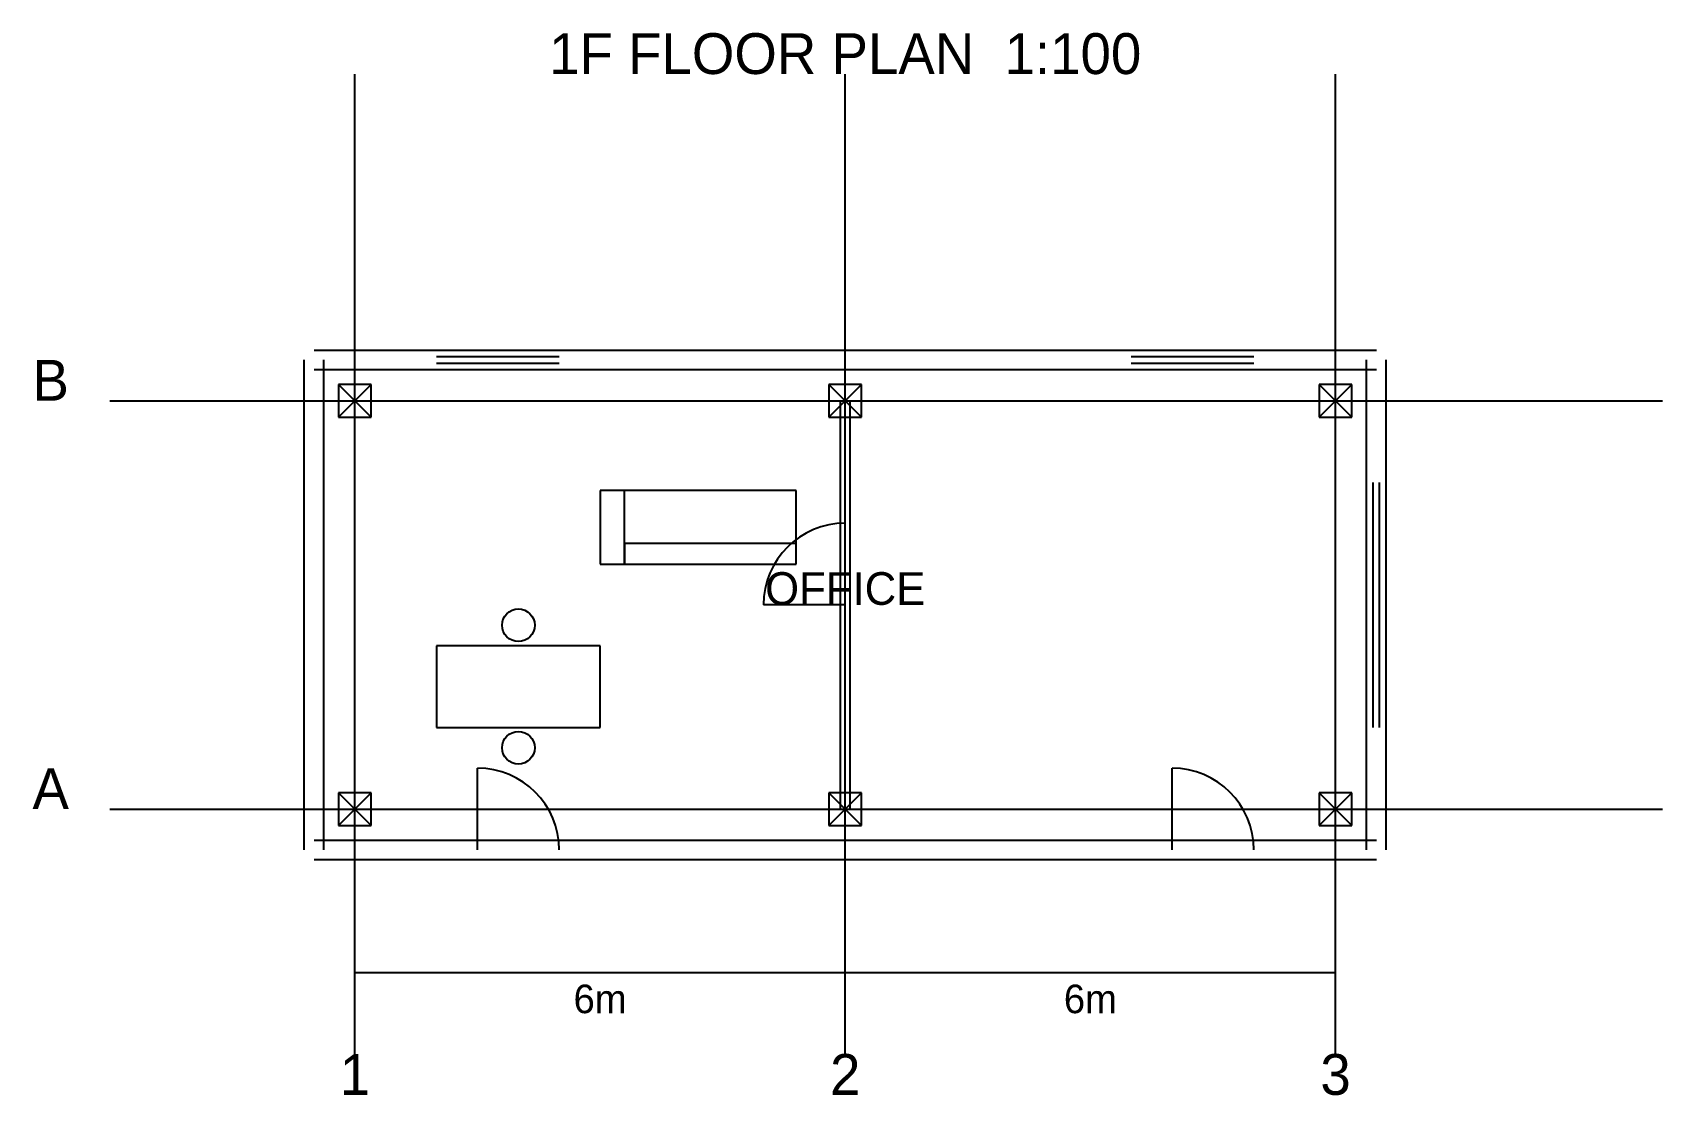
# Model space of a CAD drawing. Header units: metres. Extents: x -3.9 to 16, y -3.5 to 9.5.
import ezdxf
from ezdxf.enums import TextEntityAlignment as Align

# ---------------------------------------------------------------- set-up
doc = ezdxf.new("R2010")
doc.units = ezdxf.units.M
for name, color, linetype in [('BEAM', 3, 'CONTINUOUS'), ('COLUMN', 1, 'CONTINUOUS'), ('DIM', 5, 'CONTINUOUS'), ('DOOR', 3, 'CONTINUOUS'), ('FURN', 8, 'CONTINUOUS'), ('GRID', 5, 'CONTINUOUS'), ('ROOM', 4, 'CONTINUOUS'), ('WALL', 7, 'CONTINUOUS'), ('WINDOW', 4, 'CONTINUOUS')]:
    doc.layers.add(name, color=color, linetype=linetype)

msp = doc.modelspace()

# ---------------------------------------------------------------- linework, layer by layer
at = {"layer": 'BEAM'}
for p, q in [((0, 5), (6, 5)), ((0, 5), (6, 5)), ((0, 0), (0, 5)), ((0, 0), (0, 5)), ((6, 5), (12, 5)), ((6, 5), (12, 5)), ((6, 0), (6, 5)), ((6, 0), (6, 5)), ((12, 0), (12, 5)), ((12, 0), (12, 5)), ((0, 0), (6, 0)), ((0, 0), (6, 0)), ((6, 0), (12, 0)), ((6, 0), (12, 0))]:
    msp.add_line(p, q, dxfattribs=at)
at = {"layer": 'COLUMN'}
for p, q in [((0.2, 5.2), (-0.2, 5.2)), ((-0.2, 5.2), (-0.2, 4.8)), ((-0.2, 4.8), (0.2, 5.2)), ((0.2, 4.8), (-0.2, 5.2)), ((0.2, 4.8), (0.2, 5.2)), ((6.2, 5.2), (5.8, 5.2)), ((5.8, 5.2), (5.8, 4.8)), ((5.8, 4.8), (6.2, 5.2)), ((6.2, 4.8), (5.8, 5.2)), ((6.2, 4.8), (6.2, 5.2)), ((12.2, 5.2), (11.8, 5.2)), ((11.8, 5.2), (11.8, 4.8)), ((11.8, 4.8), (12.2, 5.2)), ((12.2, 4.8), (11.8, 5.2)), ((12.2, 4.8), (12.2, 5.2)), ((-0.2, 4.8), (0.2, 4.8)), ((5.8, 4.8), (6.2, 4.8)), ((11.8, 4.8), (12.2, 4.8)), ((0.2, 0.2), (-0.2, 0.2)), ((-0.2, 0.2), (-0.2, -0.2)), ((-0.2, -0.2), (0.2, 0.2)), ((0.2, -0.2), (-0.2, 0.2)), ((0.2, -0.2), (0.2, 0.2)), ((6.2, 0.2), (5.8, 0.2)), ((5.8, 0.2), (5.8, -0.2)), ((5.8, -0.2), (6.2, 0.2)), ((6.2, -0.2), (5.8, 0.2)), ((6.2, -0.2), (6.2, 0.2)), ((12.2, 0.2), (11.8, 0.2)), ((11.8, 0.2), (11.8, -0.2)), ((11.8, -0.2), (12.2, 0.2)), ((12.2, -0.2), (11.8, 0.2)), ((12.2, -0.2), (12.2, 0.2)), ((-0.2, -0.2), (0.2, -0.2)), ((5.8, -0.2), (6.2, -0.2)), ((11.8, -0.2), (12.2, -0.2))]:
    msp.add_line(p, q, dxfattribs=at)
at = {"layer": 'DIM'}
for p, q in [((0, -2), (6, -2)), ((6, -2), (12, -2))]:
    msp.add_line(p, q, dxfattribs=at)
at = {"layer": 'DOOR'}
for p, q in [((6, 2.5), (5, 2.5)), ((1.5, -0.5), (1.5, 0.5)), ((10, -0.5), (10, 0.5))]:
    msp.add_line(p, q, dxfattribs=at)
for centre, start, end in [((6, 2.5), 90, 180), ((1.5, -0.5), 0, 90), ((10, -0.5), 0, 90)]:
    msp.add_arc(centre, 1, start, end, dxfattribs=at)
at = {"layer": 'FURN'}
for p, q in [((5.4, 3.9), (3, 3.9)), ((3, 3.9), (3, 3)), ((3.3, 3.9), (3, 3.9)), ((3, 3.9), (3, 3)), ((3.3, 3), (3.3, 3.9)), ((5.4, 3), (5.4, 3.9)), ((5.4, 3.25), (3.3, 3.25)), ((3.3, 3.25), (3.3, 3)), ((5.4, 3), (5.4, 3.25)), ((3, 3), (5.4, 3)), ((3, 3), (3.3, 3)), ((3.3, 3), (5.4, 3)), ((3, 2), (1, 2)), ((1, 2), (1, 1)), ((3, 1), (3, 2)), ((1, 1), (3, 1))]:
    msp.add_line(p, q, dxfattribs=at)
for centre in [(2, 2.25), (2, 0.75)]:
    msp.add_circle(centre, 0.2, dxfattribs=at)
at = {"layer": 'GRID'}
for p, q in [((0, -3), (0, 9)), ((6, -3), (6, 9)), ((12, -3), (12, 9)), ((-3, 5), (16, 5)), ((-3, 0), (16, 0))]:
    msp.add_line(p, q, dxfattribs=at)
at = {"layer": 'WALL'}
for p, q in [((-0.5, 5.62), (12.5, 5.62)), ((-0.62, -0.5), (-0.62, 5.5)), ((-0.38, -0.5), (-0.38, 5.5)), ((12.38, -0.5), (12.38, 5.5)), ((12.62, -0.5), (12.62, 5.5)), ((-0.5, 5.38), (12.5, 5.38)), ((5.94, 0), (5.94, 5)), ((6.06, 0), (6.06, 5)), ((-0.5, -0.38), (12.5, -0.38)), ((-0.5, -0.62), (12.5, -0.62))]:
    msp.add_line(p, q, dxfattribs=at)
at = {"layer": 'WINDOW'}
for p, q in [((1, 5.62), (2.5, 5.62)), ((9.5, 5.62), (11, 5.62)), ((1, 5.54), (2.5, 5.54)), ((1, 5.46), (2.5, 5.46)), ((9.5, 5.54), (11, 5.54)), ((9.5, 5.46), (11, 5.46)), ((1, 5.38), (2.5, 5.38)), ((9.5, 5.38), (11, 5.38)), ((12.38, 1), (12.38, 4)), ((12.46, 1), (12.46, 4)), ((12.54, 1), (12.54, 4)), ((12.62, 1), (12.62, 4))]:
    msp.add_line(p, q, dxfattribs=at)

# ---------------------------------------------------------------- texts
at = {"layer": 'DIM'}
for s, height, p in [('1F FLOOR PLAN  1:100', 0.5, (6, 9)), ('6m', 0.35, (3, -2.5)), ('6m', 0.35, (9, -2.5))]:
    msp.add_text(s, height=height, dxfattribs=at).set_placement(p, align=Align.CENTER)
at = {"layer": 'GRID'}
for s, p in [('B', (-3.5, 5)), ('A', (-3.5, 0))]:
    msp.add_text(s, height=0.5, dxfattribs=at).set_placement(p, align=Align.RIGHT)
for s, p in [('1', (0, -3.5)), ('2', (6, -3.5)), ('3', (12, -3.5))]:
    msp.add_text(s, height=0.5, dxfattribs=at).set_placement(p, align=Align.CENTER)
at = {"layer": 'ROOM'}
msp.add_text('OFFICE', height=0.4, dxfattribs=at).set_placement((6, 2.5), align=Align.CENTER)

doc.saveas('drawing.dxf')
